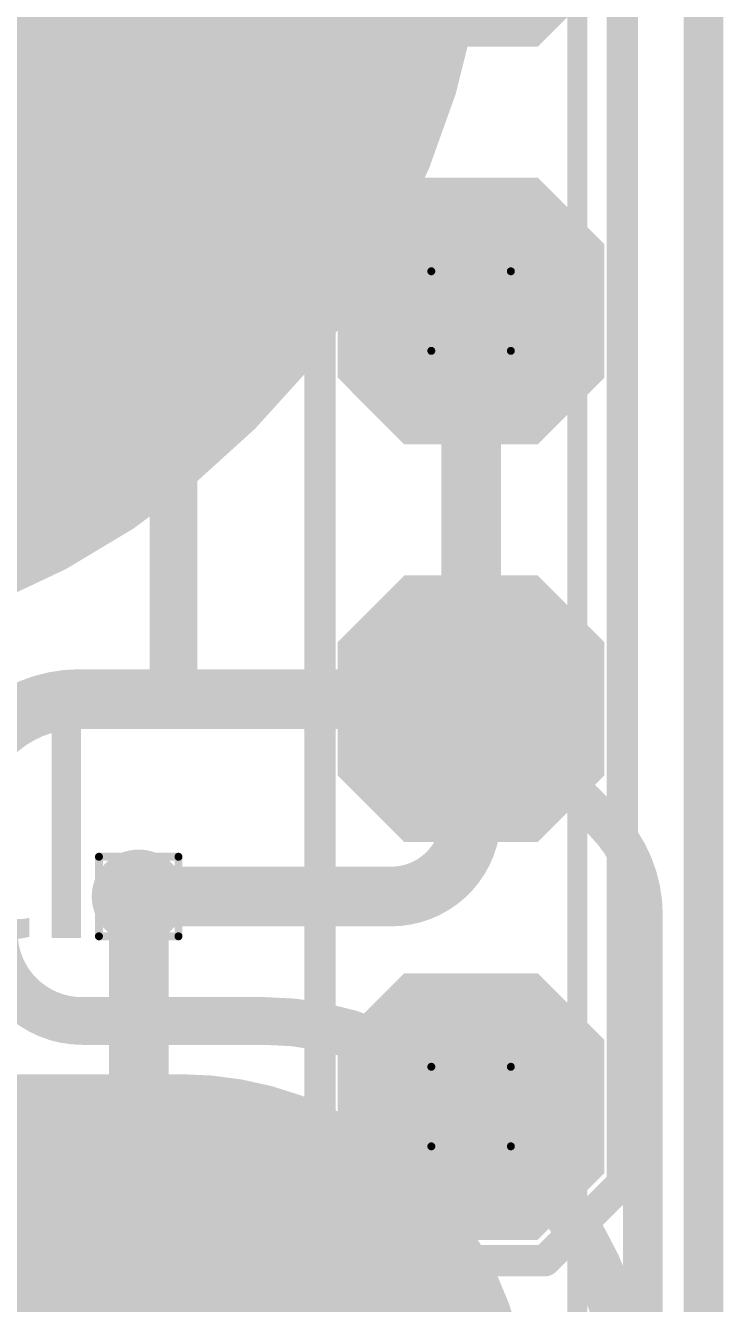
# Model space of a CAD drawing. Header units: inches. Extents: x 3 to 457, y -41 to 239.
# Drawn here: x 201.38 to 205.84, y 14.03 to 22.19 of the extents above; entities that cross this region are included whole.
import ezdxf

# ---------------------------------------------------------------- set-up
doc = ezdxf.new("R2010")
doc.units = ezdxf.units.IN
for name, color, linetype in [('Board Outline', 216, 'Continuous'), ('Bottom Layer', 5, 'Continuous'), ('Bottom Overlay', 54, 'Continuous'), ('Bottom Paste', 16, 'Continuous'), ('Bottom Solder', 6, 'Continuous'), ('Drill Drawing', 1, 'Continuous'), ('Fabrication', 76, 'Continuous'), ('Top Layer', 1, 'Continuous'), ('Top Overlay', 2, 'Continuous'), ('Top Paste', 8, 'Continuous'), ('Top Solder', 216, 'Continuous'), ('Via Holes', 16, 'Continuous')]:
    doc.layers.add(name, color=color, linetype=linetype)
doc.styles.add('Arial', font='', dxfattribs={"height": 0.2})
doc.styles.get('Arial').set_extended_font_data('Arial')

# ---------------------------------------------------------------- blocks, each defined once
blk = doc.blocks.new('SEMG_PAD_B_244')
at = {"layer": 'Bottom Layer'}
h = blk.add_hatch(color=5, dxfattribs=at)
edge = h.paths.add_edge_path()
edge.add_arc((-3.14997338, 0.0128143), 2.09999834, 90, 270)
edge.add_line((-3.14997338, -2.08718404), (3.150029259999999, -2.08718404))
edge.add_arc((3.15002926, 0.0128143), 2.09999834, 270, 450)
edge.add_line((3.15002926, 2.11281264), (-3.14997338, 2.11281264))
h = blk.add_hatch(color=5, dxfattribs=at)
edge = h.paths.add_edge_path()
edge.add_arc((2.794e-05, -9.98718602), 5.00000016, 0, 360)
at = {"layer": 'Bottom Paste'}
h = blk.add_hatch(color=16, dxfattribs=at)
edge = h.paths.add_edge_path()
edge.add_arc((-3.14997338, 0.0128143), 2.09999834, 90, 270)
edge.add_line((-3.14997338, -2.08718404), (3.150029259999999, -2.08718404))
edge.add_arc((3.15002926, 0.0128143), 2.09999834, 270, 450)
edge.add_line((3.15002926, 2.11281264), (-3.14997338, 2.11281264))
h = blk.add_hatch(color=16, dxfattribs=at)
edge = h.paths.add_edge_path()
edge.add_arc((2.794e-05, -9.98718602), 5.00000016, 0, 360)
at = {"layer": 'Bottom Solder'}
h = blk.add_hatch(color=6, dxfattribs=at)
edge = h.paths.add_edge_path()
edge.add_arc((-3.14997338, 0.0128143), 2.20159834, 90, 270)
edge.add_line((-3.14997338, -2.18878404), (3.150029259999999, -2.18878404))
edge.add_arc((3.15002926, 0.0128143), 2.20159834, 270, 450)
edge.add_line((3.15002926, 2.21441264), (-3.14997338, 2.21441264))
h = blk.add_hatch(color=6, dxfattribs=at)
edge = h.paths.add_edge_path()
edge.add_arc((2.794e-05, -9.98718602), 5.10160016, 0, 360)
at = {"layer": 'Bottom Overlay', "const_width": 0.127}
blk.add_lwpolyline([(-5.68320682, 10.96571086), (-5.68320682, -10.9657134)], dxfattribs=at)
blk = doc.blocks.new('4_P___SMD_W____CON__245')
at = {"layer": 'Top Layer'}
for points in [[(0.374999885, 0.74999977), (-0.374999885, 0.74999977), (-0.74999977, 0.374999885), (-0.74999977, -0.374999885), (-0.374999885, -0.74999977), (0.374999885, -0.74999977), (0.74999977, -0.374999885), (0.74999977, 0.374999885)], [(2.914999885, 0.74999977), (2.165000115, 0.74999977), (1.79000023, 0.374999885), (1.79000023, -0.374999885), (2.165000115, -0.74999977), (2.914999885, -0.74999977), (3.28999977, -0.374999885), (3.28999977, 0.374999885)], [(5.454999884999999, 0.74999977), (4.705000115, 0.74999977), (4.33000023, 0.374999885), (4.33000023, -0.374999885), (4.705000115, -0.74999977), (5.454999884999999, -0.74999977), (5.82999977, -0.374999885), (5.82999977, 0.374999885)], [(7.994999885, 0.74999977), (7.245000115, 0.74999977), (6.870000229999999, 0.374999885), (6.870000229999999, -0.374999885), (7.245000115, -0.74999977), (7.994999885, -0.74999977), (8.36999977, -0.374999885), (8.36999977, 0.374999885)]]:
    blk.add_hatch(color=1, dxfattribs=at).paths.add_polyline_path(points)
at = {"layer": 'Top Paste'}
for points in [[(0.374999885, 0.74999977), (-0.374999885, 0.74999977), (-0.74999977, 0.374999885), (-0.74999977, -0.374999885), (-0.374999885, -0.74999977), (0.374999885, -0.74999977), (0.74999977, -0.374999885), (0.74999977, 0.374999885)], [(2.914999885, 0.74999977), (2.165000115, 0.74999977), (1.79000023, 0.374999885), (1.79000023, -0.374999885), (2.165000115, -0.74999977), (2.914999885, -0.74999977), (3.28999977, -0.374999885), (3.28999977, 0.374999885)], [(5.454999884999999, 0.74999977), (4.705000115, 0.74999977), (4.33000023, 0.374999885), (4.33000023, -0.374999885), (4.705000115, -0.74999977), (5.454999884999999, -0.74999977), (5.82999977, -0.374999885), (5.82999977, 0.374999885)], [(7.994999885, 0.74999977), (7.245000115, 0.74999977), (6.870000229999999, 0.374999885), (6.870000229999999, -0.374999885), (7.245000115, -0.74999977), (7.994999885, -0.74999977), (8.36999977, -0.374999885), (8.36999977, 0.374999885)]]:
    blk.add_hatch(color=8, dxfattribs=at).paths.add_polyline_path(points)
at = {"layer": 'Top Solder'}
for points in [[(0.425799885, 0.85159977), (-0.425799885, 0.85159977), (-0.85159977, 0.425799885), (-0.85159977, -0.425799885), (-0.425799885, -0.85159977), (0.425799885, -0.85159977), (0.85159977, -0.425799885), (0.85159977, 0.425799885)], [(2.965799885, 0.85159977), (2.114200115, 0.85159977), (1.68840023, 0.425799885), (1.68840023, -0.425799885), (2.114200115, -0.85159977), (2.965799885, -0.85159977), (3.39159977, -0.425799885), (3.39159977, 0.425799885)], [(5.505799884999999, 0.85159977), (4.654200115, 0.85159977), (4.228400229999999, 0.425799885), (4.228400229999999, -0.425799885), (4.654200115, -0.85159977), (5.505799884999999, -0.85159977), (5.93159977, -0.425799885), (5.93159977, 0.425799885)], [(8.045799885000001, 0.85159977), (7.194200115, 0.85159977), (6.76840023, 0.425799885), (6.76840023, -0.425799885), (7.194200115, -0.85159977), (8.045799885000001, -0.85159977), (8.47159977, -0.425799885), (8.47159977, 0.425799885)]]:
    blk.add_hatch(color=216, dxfattribs=at).paths.add_polyline_path(points)
at = {"layer": 'Top Overlay', "const_width": 0.1999996}
for points in [[(-0.4826, 0.9652), (-0.98462592, 0.46317408)], [(-0.4826, 0.9652), (-0.37974016, 0.9652)], [(-0.37974016, 0.9652), (8.101990399999998, 0.9652)], [(-0.98462592, 0.46317408), (-0.98462592, -0.47158656)], [(-0.98462592, -0.47158656), (-0.49101248, -0.9652)], [(-0.49101248, -0.9652), (8.11653952, -0.9652)]]:
    blk.add_lwpolyline(points, dxfattribs=at)
at = {"layer": 'Top Overlay', "const_width": 0.0999998}
for points in [[(-0.5325999, 0.9652, 1), (-0.4326001, 0.9652, 1)], [(-0.5325999, 0.9652, 1), (-0.4326001, 0.9652, 1)], [(-0.42974006, 0.9652, 1), (-0.32974026, 0.9652, 1)], [(-0.42974006, 0.9652, 1), (-0.32974026, 0.9652, 1)], [(-1.03462582, 0.46317408, 1), (-0.9346260199999998, 0.46317408, 1)], [(-1.03462582, 0.46317408, 1), (-0.9346260199999998, 0.46317408, 1)], [(-1.03462582, -0.47158656, 1), (-0.9346260199999998, -0.47158656, 1)], [(-1.03462582, -0.47158656, 1), (-0.9346260199999998, -0.47158656, 1)], [(-0.54101238, -0.9652, 1), (-0.4410125799999999, -0.9652, 1)], [(-0.54101238, -0.9652, 1), (-0.4410125799999999, -0.9652, 1)]]:
    blk.add_lwpolyline(points, format="xyb", close=True, dxfattribs=at)

msp = doc.modelspace()

# ---------------------------------------------------------------- hatches: boundary and pattern name
at = {"layer": 'Bottom Layer'}
h = msp.add_hatch(color=5, dxfattribs=at)
edge = h.paths.add_edge_path()
edge.add_arc((204.22933754, 20.37082794), 0.2999994, 0, 360)
h = msp.add_hatch(color=5, dxfattribs=at)
edge = h.paths.add_edge_path()
edge.add_arc((202.10668748, 16.63199366), 0.2999994, 0, 360)
h = msp.add_hatch(color=5, dxfattribs=at)
edge = h.paths.add_edge_path()
edge.add_arc((204.22933754, 15.29082794), 0.2999994, 0, 360)
at = {"layer": 'Top Layer'}
h = msp.add_hatch(color=1, dxfattribs=at)
edge = h.paths.add_edge_path()
edge.add_arc((204.22933754, 20.37082794), 0.2999994, 0, 360)
h = msp.add_hatch(color=1, dxfattribs=at)
edge = h.paths.add_edge_path()
edge.add_arc((202.10668748, 16.63199366), 0.2999994, 0, 360)
h = msp.add_hatch(color=1, dxfattribs=at)
edge = h.paths.add_edge_path()
edge.add_arc((204.22933754, 15.29082794), 0.2999994, 0, 360)
at = {"layer": 'Via Holes'}
h = msp.add_hatch(color=7, dxfattribs=at)
edge = h.paths.add_edge_path()
edge.add_arc((204.22933754, 20.37082794), 0.1499997, 0, 360)
h = msp.add_hatch(color=7, dxfattribs=at)
edge = h.paths.add_edge_path()
edge.add_arc((202.10668748, 16.63199366), 0.1499997, 0, 360)
h = msp.add_hatch(color=7, dxfattribs=at)
edge = h.paths.add_edge_path()
edge.add_arc((204.22933754, 15.29082794), 0.1499997, 0, 360)

# ---------------------------------------------------------------- linework, layer by layer
at = {"layer": 'Board Outline', "const_width": 0.127}
msp.add_lwpolyline([(205.71383292, 2.31695752), (205.71399294, 24.17261358)], dxfattribs=at)
at = {"layer": 'Bottom Layer'}
for points, const_width in [([(204.22933754, 17.14346838), (204.22933754, 20.37082794)], 0.3809999999999999), ([(202.10668748, 16.63199366), (203.71786282, 16.63199366)], 0.3809999999999999), ([(201.7451769, 15.83730132), (202.9100336, 15.83730132)], 0.3048), ([(204.22933754, 15.29082794), (204.54409434, 14.97607114)], 0.3048)]:
    msp.add_lwpolyline(points, dxfattribs=dict(at, const_width=const_width))
for points, const_width in [([(204.13408754, 20.37082794, 1), (204.32458754, 20.37082794, 1)], 0.1905), ([(204.13408754, 17.14346838, 1), (204.32458754, 17.14346838, 1)], 0.1905), ([(204.13408754, 17.14346838, 1), (204.32458754, 17.14346838, 1)], 0.1905), ([(202.01143748, 16.63199366, 1), (202.20193748, 16.63199366, 1)], 0.1905), ([(203.62261282, 16.63199366, 1), (203.81311282, 16.63199366, 1)], 0.1905), ([(203.62261282, 16.63199366, 1), (203.81311282, 16.63199366, 1)], 0.1905), ([(201.6689769, 15.83730132, 1), (201.8213769, 15.83730132, 1)], 0.1524), ([(201.6689769, 15.83730132, 1), (201.8213769, 15.83730132, 1)], 0.1524), ([(202.8338336, 15.83730132, 1), (202.9862336, 15.83730132, 1)], 0.1524), ([(202.8338336, 15.83730132, 1), (202.9862336, 15.83730132, 1)], 0.1524), ([(204.15313754, 15.29082794, 1), (204.30553754, 15.29082794, 1)], 0.1524), ([(204.15313754, 15.29082794, 1), (204.30553754, 15.29082794, 1)], 0.1524), ([(204.46789434, 14.97607368, 1), (204.62029434, 14.97607368, 1)], 0.1524), ([(204.46789434, 14.97607114, 1), (204.62029434, 14.97607114, 1)], 0.1524)]:
    msp.add_lwpolyline(points, format="xyb", close=True, dxfattribs=dict(at, const_width=const_width))
for points, const_width in [([(204.22933754, 17.14346838, -0.4142135623730951), (203.71786282, 16.63199366)], 0.3809999999999999), ([(201.7451769, 15.83730132, -0.4142135623730951), (201.18133754, 16.40114068)], 0.3048), ([(202.9100336, 15.83730132, -0.1989121957720606), (204.22933754, 15.29082794)], 0.3048), ([(204.54409434, 14.97607368, -0.198912367379658), (205.26122778, 13.24475634)], 0.3048)]:
    msp.add_lwpolyline(points, format="xyb", dxfattribs=dict(at, const_width=const_width))
at = {"layer": 'Drill Drawing', "const_width": 0.0508}
for points in [[(203.97533754, 20.62482794), (204.48333754, 20.62482794)], [(203.97533754, 20.11682794), (203.97533754, 20.62482794)], [(204.48333754, 20.11682794), (204.48333754, 20.62482794)], [(203.97533754, 20.11682794), (204.48333754, 20.11682794)], [(201.85268748, 16.88599366), (202.36068748, 16.88599366)], [(201.85268748, 16.37799366), (201.85268748, 16.88599366)], [(202.36068748, 16.37799366), (202.36068748, 16.88599366)], [(201.85268748, 16.37799366), (202.36068748, 16.37799366)], [(203.97533754, 15.54482794), (204.48333754, 15.54482794)], [(203.97533754, 15.03682794), (203.97533754, 15.54482794)], [(204.48333754, 15.03682794), (204.48333754, 15.54482794)], [(203.97533754, 15.03682794), (204.48333754, 15.03682794)]]:
    msp.add_lwpolyline(points, dxfattribs=at)
at = {"layer": 'Drill Drawing', "const_width": 0.0254}
for points in [[(203.96263754, 20.62482794, 1), (203.98803754, 20.62482794, 1)], [(203.96263754, 20.62482794, 1), (203.98803754, 20.62482794, 1)], [(204.47063754, 20.62482794, 1), (204.49603754, 20.62482794, 1)], [(204.47063754, 20.62482794, 1), (204.49603754, 20.62482794, 1)], [(203.96263754, 20.11682794, 1), (203.98803754, 20.11682794, 1)], [(203.96263754, 20.11682794, 1), (203.98803754, 20.11682794, 1)], [(204.47063754, 20.11682794, 1), (204.49603754, 20.11682794, 1)], [(204.47063754, 20.11682794, 1), (204.49603754, 20.11682794, 1)], [(201.83998748, 16.88599366, 1), (201.86538748, 16.88599366, 1)], [(201.83998748, 16.88599366, 1), (201.86538748, 16.88599366, 1)], [(202.34798748, 16.88599366, 1), (202.37338748, 16.88599366, 1)], [(202.34798748, 16.88599366, 1), (202.37338748, 16.88599366, 1)], [(201.83998748, 16.37799366, 1), (201.86538748, 16.37799366, 1)], [(201.83998748, 16.37799366, 1), (201.86538748, 16.37799366, 1)], [(202.34798748, 16.37799366, 1), (202.37338748, 16.37799366, 1)], [(202.34798748, 16.37799366, 1), (202.37338748, 16.37799366, 1)], [(203.96263754, 15.54482794, 1), (203.98803754, 15.54482794, 1)], [(203.96263754, 15.54482794, 1), (203.98803754, 15.54482794, 1)], [(204.47063754, 15.54482794, 1), (204.49603754, 15.54482794, 1)], [(204.47063754, 15.54482794, 1), (204.49603754, 15.54482794, 1)], [(203.96263754, 15.03682794, 1), (203.98803754, 15.03682794, 1)], [(203.96263754, 15.03682794, 1), (203.98803754, 15.03682794, 1)], [(204.47063754, 15.03682794, 1), (204.49603754, 15.03682794, 1)], [(204.47063754, 15.03682794, 1), (204.49603754, 15.03682794, 1)]]:
    msp.add_lwpolyline(points, format="xyb", close=True, dxfattribs=at)
at = {"layer": 'Fabrication'}
for points, const_width in [([(204.22458012, 23.24472872, 1), (194.2245798, 23.24472872, 1)], 0.254), ([(202.31513512, 15.37036042, 1), (202.44213512, 15.37036042, 1)], 0.127), ([(202.31513512, 15.37036042, 1), (202.44213512, 15.37036042, 1)], 0.127), ([(203.80005976, 14.75528418, 1), (203.92705976, 14.75528418, 1)], 0.127), ([(203.80005976, 14.75528418, 1), (203.92705976, 14.75528418, 1)], 0.127)]:
    msp.add_lwpolyline(points, format="xyb", close=True, dxfattribs=dict(at, const_width=const_width))
at = {"layer": 'Fabrication', "const_width": 0.254}
for points in [[(205.71399294, 24.17261358), (205.7140285, 2.316861)], [(196.07063656, 15.37036042), (202.37863512, 15.37036042)]]:
    msp.add_lwpolyline(points, dxfattribs=at)
for points in [[(202.37863512, 15.37036042, -0.198912367379658), (203.86355976, 14.75528418)], [(203.86355976, 14.75528418, -0.198912367379658), (204.478636, 13.27035954)]]:
    msp.add_lwpolyline(points, format="xyb", dxfattribs=at)
at = {"layer": 'Top Layer'}
for points, const_width in [([(201.89338844, 23.93490006), (203.81702188, 20.86798976)], 0.3048), ([(203.81702188, 20.86798976), (204.22933754, 20.37082794)], 0.3048), ([(202.32970202, 17.89279886), (202.32970202, 19.905853)], 0.3048), ([(201.72568748, 17.89279886), (204.06576662, 17.89279886)], 0.3809999999999999), ([(204.22933754, 17.95782794), (205.0800699, 17.10709558)], 0.254), ([(205.0800699, 17.10709558), (205.0815431, 17.1056173)], 0.254), ([(202.10668748, 12.73113786), (202.10668748, 16.63199366)], 0.3809999999999999), ([(205.32657182, 12.17812144), (205.32657182, 16.51293116)], 0.254)]:
    msp.add_lwpolyline(points, dxfattribs=dict(at, const_width=const_width))
for points, const_width in [([(201.79514886, 22.7557076, -0.0930549711660101), (202.32970202, 19.905853)], 0.3048), ([(200.9317165, 17.09882788, -0.4142135623730951), (201.72568748, 17.89279886)], 0.3809999999999999), ([(204.06576662, 17.89279886, -0.4142135623730951), (204.09675208, 17.8618134)], 0.3809999999999999), ([(205.0815431, 17.1056173, -0.1987235523177896), (205.32657182, 16.51467868)], 0.254)]:
    msp.add_lwpolyline(points, format="xyb", dxfattribs=dict(at, const_width=const_width))
for points, const_width in [([(203.74082188, 20.86798976, 1), (203.89322188, 20.86798976, 1)], 0.1524), ([(203.74082188, 20.86798976, 1), (203.89322188, 20.86798976, 1)], 0.1524), ([(204.15313754, 20.37082794, 1), (204.30553754, 20.37082794, 1)], 0.1524), ([(202.25350202, 19.905853, 1), (202.40590202, 19.905853, 1)], 0.1524), ([(202.25350202, 19.905853, 1), (202.40590202, 19.905853, 1)], 0.1524), ([(201.63043748, 17.89279886, 1), (201.82093748, 17.89279886, 1)], 0.1905), ([(201.63043748, 17.89279886, 1), (201.82093748, 17.89279886, 1)], 0.1905), ([(202.25350202, 17.89279886, 1), (202.40590202, 17.89279886, 1)], 0.1524), ([(203.97051662, 17.89279886, 1), (204.16101662, 17.89279886, 1)], 0.1905), ([(203.97051662, 17.89279886, 1), (204.16101662, 17.89279886, 1)], 0.1905), ([(204.00150208, 17.8618134, 1), (204.19200208, 17.8618134, 1)], 0.1905), ([(204.16583754, 17.95782794, 1), (204.29283754, 17.95782794, 1)], 0.127), ([(205.0165699, 17.10709558, 1), (205.1435699, 17.10709558, 1)], 0.127), ([(205.0165699, 17.10709558, 1), (205.1435699, 17.10709558, 1)], 0.127), ([(205.0180431, 17.1056173, 1), (205.1450431, 17.1056173, 1)], 0.127), ([(205.0180431, 17.1056173, 1), (205.1450431, 17.1056173, 1)], 0.127), ([(202.01143748, 16.63199366, 1), (202.20193748, 16.63199366, 1)], 0.1905), ([(205.26307182, 16.51467868, 1), (205.39007182, 16.51467868, 1)], 0.127), ([(205.26307182, 16.51293116, 1), (205.39007182, 16.51293116, 1)], 0.127)]:
    msp.add_lwpolyline(points, format="xyb", close=True, dxfattribs=dict(at, const_width=const_width))

# ---------------------------------------------------------------- block references
for name, p, rotation in [('SEMG_PAD_B_244', (199.2246079, 13.2575427), 180), ('4_P___SMD_W____CON__245', (204.22933754, 15.29082794), 90)]:
    msp.add_blockref(name, p, dxfattribs=dict(rotation=rotation))

# ---------------------------------------------------------------- texts
at = {"layer": 'Fabrication', "style": 'Arial'}
msp.add_text('Material', height=1.524, rotation=360, dxfattribs=at).set_placement((194.3097841, 16.36814354))

doc.saveas('drawing.dxf')
